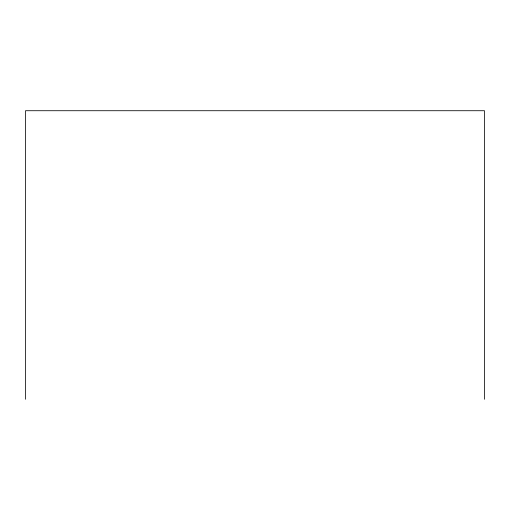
<?xml version="1.0" encoding="UTF-8"?>
<svg xmlns="http://www.w3.org/2000/svg" width="510" height="510" viewBox="0 0 510 510"><rect width="100%" height="100%" fill="white"/><g stroke="black" fill="none" stroke-linecap="round" stroke-linejoin="round"><path stroke-width="0.76" d="M484.5 399.279L484.5 110.721L25.5 110.721L25.5 399.279"/></g></svg>
